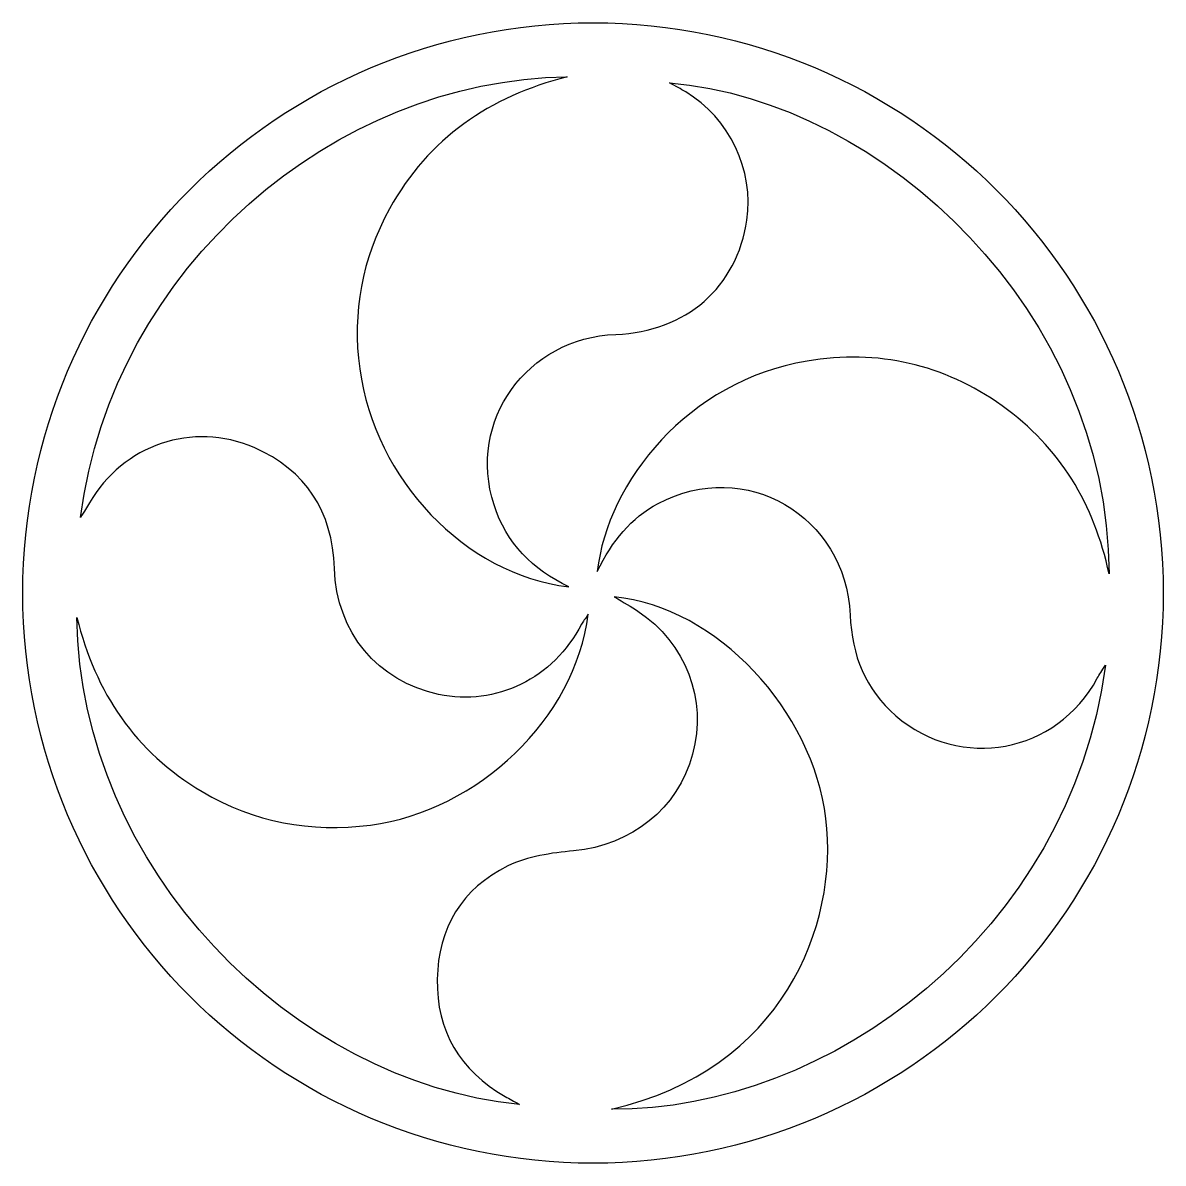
# Model space of a CAD drawing. Header units: centimetres. Extents: x -10.9 to 10.5, y -10.6 to 10.8.
import ezdxf

# ---------------------------------------------------------------- set-up
doc = ezdxf.new("R2010")
doc.units = ezdxf.units.CM
doc.header["$MEASUREMENT"] = 0
doc.layers.add('Layer 1', color=7, linetype='Continuous')

msp = doc.modelspace()

# ---------------------------------------------------------------- linework, layer by layer
at = {"layer": 'Layer 1', "color": 132}
msp.add_ellipse((-0.18148, 0.09491), major_axis=(0, 10.67649), ratio=1, dxfattribs=at)
at = {"layer": 'Layer 1', "color": 62}
msp.add_open_spline([(-0.63706, 0.20746), (-2.58442, 0.4477), (-4.26471, 2.21512), (-4.54948, 4.29318), (-4.54948, 4.29318), (-4.69439, 5.3509), (-4.50545, 6.35148), (-3.99068, 7.28739), (-3.99068, 7.28739), (-3.26054, 8.61473), (-2.11433, 9.39011), (-0.665, 9.76), (-0.665, 9.76), (-5.00862, 9.70852), (-9.16818, 6.21713), (-9.77916, 1.51029), (-9.77916, 1.51029), (-9.70608, 1.62602), (-9.65462, 1.70137), (-9.6093, 1.78019), (-9.6093, 1.78019), (-8.98539, 2.86498), (-7.68001, 3.31887), (-6.52799, 2.81685), (-6.52799, 2.81685), (-5.55308, 2.39198), (-5.06156, 1.62572), (-5.02447, 0.55628), (-5.02447, 0.55628), (-4.98285, -0.64368), (-4.2145, -1.55891), (-3.07142, -1.80354), (-3.07142, -1.80354), (-1.99618, -2.03367), (-0.92427, -1.5062), (-0.39688, -0.48893), (-0.39688, -0.48893), (-0.37, -0.43705), (-0.33108, -0.39143), (-0.27073, -0.30356), (-0.27073, -0.30356), (-0.51274, -2.24888), (-2.32937, -3.9863), (-4.34695, -4.24919), (-4.34695, -4.24919), (-5.46873, -4.39535), (-6.5273, -4.20067), (-7.50134, -3.62242), (-7.50134, -3.62242), (-8.75126, -2.88032), (-9.50143, -1.76698), (-9.84412, -0.36299), (-9.84412, -0.36299), (-9.782, -5.0604), (-5.8137, -9.06307), (-1.56081, -9.48167), (-1.56081, -9.48167), (-1.66315, -9.42386), (-1.74538, -9.37848), (-1.82666, -9.33131), (-1.82666, -9.33131), (-2.67002, -8.84297), (-3.11664, -8.10976), (-3.09801, -7.13683), (-3.09801, -7.13683), (-3.07973, -6.18137), (-2.63745, -5.43514), (-1.7752, -5.01662), (-1.7752, -5.01662), (-1.40478, -4.83681), (-0.96118, -4.77164), (-0.54351, -4.73238), (-0.54351, -4.73238), (0.53676, -4.63091), (1.40732, -3.94564), (1.68354, -2.92213), (1.68354, -2.92213), (1.95955, -1.89952), (1.55807, -0.84584), (0.66058, -0.24502), (0.66058, -0.24502), (0.53366, -0.16006), (0.3992, -0.0864), (0.21788, 0.02279), (0.21788, 0.02279), (2.14735, -0.16864), (3.93451, -2.11105), (4.17965, -4.13008), (4.17965, -4.13008), (4.4223, -6.12827), (3.37177, -8.82979), (0.16611, -9.56997), (0.16611, -9.56997), (4.23662, -9.6041), (8.74226, -6.27495), (9.41279, -1.25859), (9.41279, -1.25859), (9.34717, -1.36278), (9.29979, -1.42898), (9.26142, -1.50015), (9.26142, -1.50015), (8.5032, -2.90715), (6.69975, -3.2455), (5.48836, -2.20214), (5.48836, -2.20214), (4.91485, -1.70822), (4.66791, -1.07382), (4.63307, -0.31802), (4.63307, -0.31802), (4.5469, 1.55018), (2.66441, 2.63343), (1.03971, 1.77065), (1.03971, 1.77065), (0.52917, 1.49956), (0.18294, 1.07408), (-0.10109, 0.50007), (-0.10109, 0.50007), (0.09044, 2.18388), (1.59748, 4.06361), (3.82567, 4.43763), (3.82567, 4.43763), (5.15502, 4.66075), (6.38107, 4.37942), (7.47811, 3.59962), (7.47811, 3.59962), (8.56515, 2.82688), (9.20452, 1.75344), (9.48124, 0.45327), (9.48124, 0.45327), (9.46391, 5.34544), (5.28857, 9.29903), (1.24899, 9.64833), (1.24899, 9.64833), (1.36906, 9.58187), (1.46333, 9.53377), (1.55376, 9.47916), (1.55376, 9.47916), (2.37058, 8.98592), (2.83733, 8.00749), (2.70038, 7.07825), (2.70038, 7.07825), (2.51491, 5.82), (1.56275, 4.98913), (0.2469, 4.93724), (0.2469, 4.93724), (-1.42169, 4.87152), (-2.53742, 3.31807), (-2.03495, 1.74459), (-2.03495, 1.74459), (-1.80562, 1.02619), (-1.30646, 0.53684), (-0.63706, 0.20746)], degree=3, knots=[0, 0, 0, 0, 0.02564103, 0.02564103, 0.02564103, 0.02564103, 0.05128205, 0.05128205, 0.05128205, 0.05128205, 0.07692308, 0.07692308, 0.07692308, 0.07692308, 0.1025641, 0.1025641, 0.1025641, 0.1025641, 0.12820513, 0.12820513, 0.12820513, 0.12820513, 0.15384615, 0.15384615, 0.15384615, 0.15384615, 0.17948718, 0.17948718, 0.17948718, 0.17948718, 0.20512821, 0.20512821, 0.20512821, 0.20512821, 0.23076923, 0.23076923, 0.23076923, 0.23076923, 0.25641026, 0.25641026, 0.25641026, 0.25641026, 0.28205128, 0.28205128, 0.28205128, 0.28205128, 0.30769231, 0.30769231, 0.30769231, 0.30769231, 0.33333333, 0.33333333, 0.33333333, 0.33333333, 0.35897436, 0.35897436, 0.35897436, 0.35897436, 0.38461538, 0.38461538, 0.38461538, 0.38461538, 0.41025641, 0.41025641, 0.41025641, 0.41025641, 0.43589744, 0.43589744, 0.43589744, 0.43589744, 0.46153846, 0.46153846, 0.46153846, 0.46153846, 0.48717949, 0.48717949, 0.48717949, 0.48717949, 0.51282051, 0.51282051, 0.51282051, 0.51282051, 0.53846154, 0.53846154, 0.53846154, 0.53846154, 0.56410256, 0.56410256, 0.56410256, 0.56410256, 0.58974359, 0.58974359, 0.58974359, 0.58974359, 0.61538462, 0.61538462, 0.61538462, 0.61538462, 0.64102564, 0.64102564, 0.64102564, 0.64102564, 0.66666667, 0.66666667, 0.66666667, 0.66666667, 0.69230769, 0.69230769, 0.69230769, 0.69230769, 0.71794872, 0.71794872, 0.71794872, 0.71794872, 0.74358974, 0.74358974, 0.74358974, 0.74358974, 0.76923077, 0.76923077, 0.76923077, 0.76923077, 0.79487179, 0.79487179, 0.79487179, 0.79487179, 0.82051282, 0.82051282, 0.82051282, 0.82051282, 0.84615385, 0.84615385, 0.84615385, 0.84615385, 0.87179487, 0.87179487, 0.87179487, 0.87179487, 0.8974359, 0.8974359, 0.8974359, 0.8974359, 0.92307692, 0.92307692, 0.92307692, 0.92307692, 0.94871795, 0.94871795, 0.94871795, 0.94871795, 1, 1, 1, 1], dxfattribs=at)

doc.saveas('drawing.dxf')
